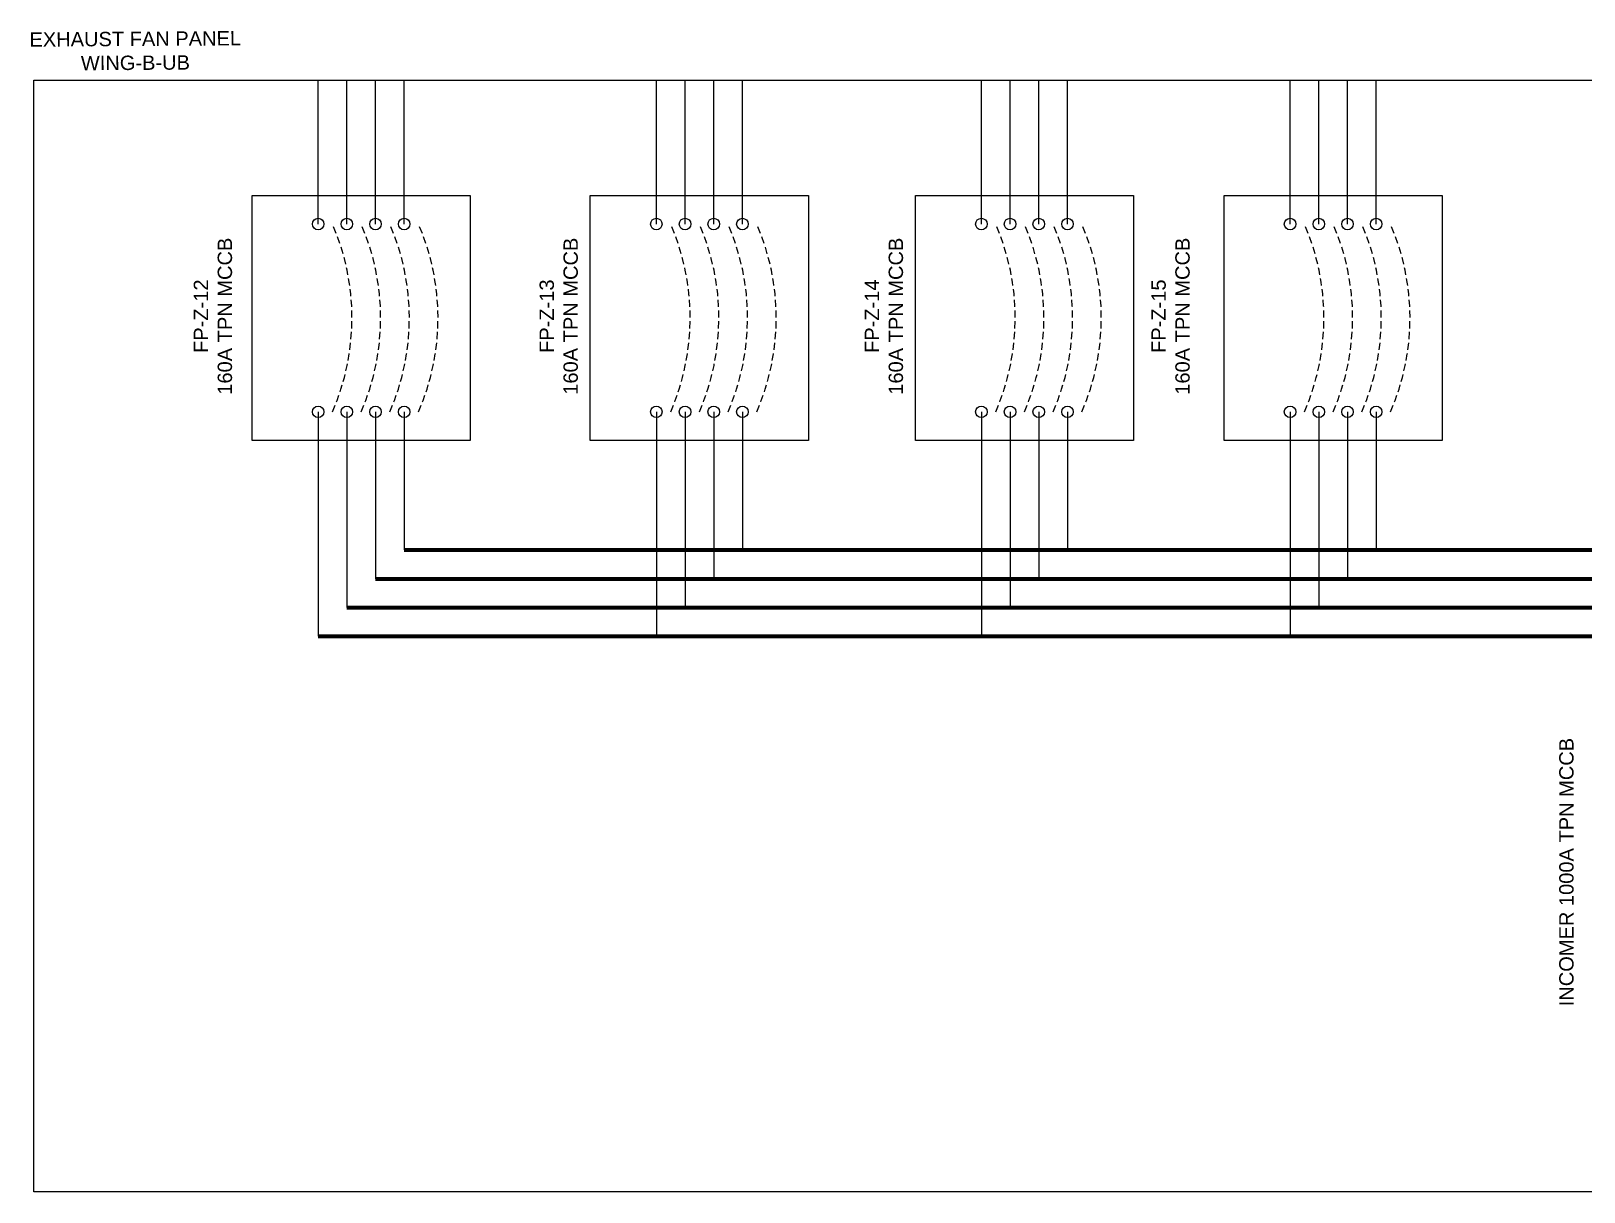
# Model space of a CAD drawing. Header units: inches. Extents: x -137 to 2243, y 16 to 894.
# Drawn here: x 531.1 to 585.2, y 844.6 to 885.1 of the extents above; entities that cross this region are included whole.
import ezdxf

# ---------------------------------------------------------------- set-up
doc = ezdxf.new("R2010")
doc.units = ezdxf.units.IN
doc.header["$MEASUREMENT"] = 0
doc.linetypes.add('DASHED2', pattern=[0.375, 0.25, -0.125])
doc.styles.get("Standard").update_dxf_attribs({"font": 'arial.ttf'})

msp = doc.modelspace()

# ---------------------------------------------------------------- linework, layer by layer
for p, q in [((541.099, 878.349), (541.099, 883.361)), ((542.099, 878.349), (542.099, 883.361)), ((543.099, 878.349), (543.099, 883.361)), ((544.099, 878.349), (544.099, 883.361)), ((552.887, 878.349), (552.887, 883.361)), ((553.887, 878.349), (553.887, 883.361)), ((554.887, 878.349), (554.887, 883.361)), ((555.887, 878.349), (555.887, 883.361)), ((564.215, 878.349), (564.215, 883.361)), ((565.215, 878.349), (565.215, 883.361)), ((566.215, 878.349), (566.215, 883.361)), ((567.215, 878.349), (567.215, 883.361)), ((574.975, 878.349), (574.975, 883.361)), ((575.975, 878.349), (575.975, 883.361)), ((576.975, 878.349), (576.975, 883.361)), ((577.975, 878.349), (577.975, 883.361)), ((541.099, 871.806), (541.099, 863.992)), ((542.099, 871.806), (542.099, 864.992)), ((543.099, 871.806), (543.099, 865.992)), ((544.099, 871.806), (544.099, 866.992)), ((552.887, 871.806), (552.887, 863.992)), ((553.887, 871.806), (553.887, 864.992)), ((554.887, 871.806), (554.887, 865.992)), ((555.887, 871.806), (555.887, 866.992)), ((564.215, 871.806), (564.215, 863.992)), ((565.215, 871.806), (565.215, 864.992)), ((566.215, 871.806), (566.215, 865.992)), ((567.215, 871.806), (567.215, 866.992)), ((574.975, 871.806), (574.975, 863.992)), ((575.975, 871.806), (575.975, 864.992)), ((576.975, 871.806), (576.975, 865.992)), ((577.975, 871.806), (577.975, 866.992))]:
    msp.add_line(p, q)
at = {"color": 240, "lineweight": 211, "true_color": 0xed1f24}
msp.add_line((544.099, 866.992), (668.554, 866.992), dxfattribs=at)
at = {"color": 40, "lineweight": 211, "true_color": 0xf8d731}
msp.add_line((543.099, 865.992), (667.554, 865.992), dxfattribs=at)
at = {"color": 152, "lineweight": 211, "true_color": 0x2776bb}
msp.add_line((542.099, 864.992), (666.554, 864.992), dxfattribs=at)
at = {"color": 18, "lineweight": 211, "true_color": 0x000000}
msp.add_line((541.099, 863.992), (665.554, 863.992), dxfattribs=at)
msp.add_lwpolyline([(531.188, 883.361), (678.835, 883.361), (678.835, 844.623), (531.188, 844.623)], close=True)
at = {"color": 18, "true_color": 0x000000}
for points in [[(538.797, 879.349), (546.4, 879.349), (546.4, 870.806), (538.797, 870.806)], [(550.585, 879.349), (558.188, 879.349), (558.188, 870.806), (550.585, 870.806)], [(561.914, 879.349), (569.517, 879.349), (569.517, 870.806), (561.914, 870.806)], [(572.673, 879.349), (580.276, 879.349), (580.276, 870.806), (572.673, 870.806)]]:
    msp.add_lwpolyline(points, close=True, dxfattribs=at)
for centre in [(541.099, 878.349), (542.099, 878.349), (543.099, 878.349), (544.099, 878.349), (552.887, 878.349), (553.887, 878.349), (554.887, 878.349), (555.887, 878.349), (564.215, 878.349), (565.215, 878.349), (566.215, 878.349), (567.215, 878.349), (574.975, 878.349), (575.975, 878.349), (576.975, 878.349), (577.975, 878.349), (541.099, 871.806), (542.099, 871.806), (543.099, 871.806), (544.099, 871.806), (552.887, 871.806), (553.887, 871.806), (554.887, 871.806), (555.887, 871.806), (564.215, 871.806), (565.215, 871.806), (566.215, 871.806), (567.215, 871.806), (574.975, 871.806), (575.975, 871.806), (576.975, 871.806), (577.975, 871.806)]:
    msp.add_circle(centre, 0.201, dxfattribs=at)
at = {"color": 18, "linetype": 'DASHED2', "true_color": 0x000000}
for centre in [(534.073, 875.078), (535.073, 875.078), (536.073, 875.078), (537.073, 875.078), (545.861, 875.078), (546.861, 875.078), (547.861, 875.078), (548.861, 875.078), (557.19, 875.078), (558.19, 875.078), (559.19, 875.078), (560.19, 875.078), (567.949, 875.078), (568.949, 875.078), (569.949, 875.078), (570.949, 875.078)]:
    msp.add_arc(centre, 8.206, 336.5048, 23.4952, dxfattribs=at)

# ---------------------------------------------------------------- texts
at = {"insert": (529.978, 883.682), "char_height": 0.5, "attachment_point": 7, "rotation": 0.368}
msp.add_mtext_dynamic_manual_height_columns('\\pxqc;EXHAUST FAN PANEL\\PWING-B-UB', width=9.50852, gutter_width=1, heights=[2.186], dxfattribs=at)
at = {"color": 18, "true_color": 0x000000, "char_height": 0.5, "attachment_point": 9, "rotation": 90}
for s, insert in [('\\pxqc;FP-Z-12\\P160A TPN MCCB', (538.105, 886.063)), ('\\pxqc;FP-Z-13\\P160A TPN MCCB', (550.157, 886.063)), ('\\pxqc;FP-Z-14\\P160A TPN MCCB', (561.491, 886.063)), ('\\pxqc;FP-Z-15\\P160A TPN MCCB', (571.482, 886.063)), ('\\pxqc;INCOMER 1000A TPN MCCB', (584.862, 866.693))]:
    msp.add_mtext_dynamic_manual_height_columns(s, width=21.84839, gutter_width=1, heights=[2.186], dxfattribs=dict(at, insert=insert))

doc.saveas('drawing.dxf')
